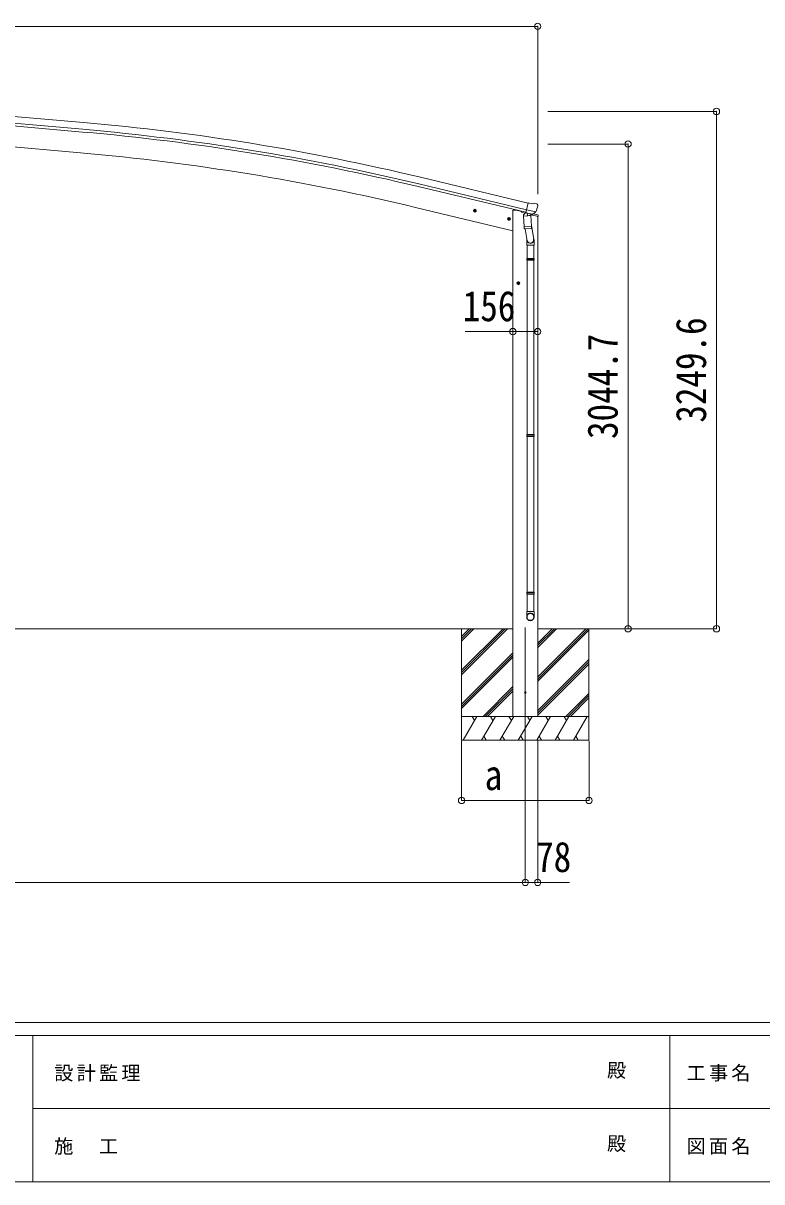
# Model space of a CAD drawing. Units: millimetres at full size, sheet at 1:40. Extents: x -11181 to 11305, y -7804 to 7716.
# Drawn here: x -4596 to 41, y -7804 to -526 of the extents above; entities that cross this region are included whole.
import ezdxf
from ezdxf.enums import TextEntityAlignment as Align

# ---------------------------------------------------------------- set-up
doc = ezdxf.new("R2010")
doc.units = ezdxf.units.MM
doc.header["$LTSCALE"] = 40
doc.header["$PDMODE"] = 32
doc.header["$PDSIZE"] = 40
for name, color, linetype, lineweight in [('0-0_0', 7, 'Continuous', 9), ('0-1_本体', 4, 'Continuous', 9), ('0-2_部品', 7, 'Continuous', 9), ('0-8_PARTS2', 2, 'Continuous', 9), ('0-A_寸法', 6, 'Continuous', 9), ('F-0_240', 7, 'Continuous', 9)]:
    doc.layers.add(name, color=color, linetype=linetype, lineweight=lineweight)
doc.styles.add('ＭＳ ゴシック', font='')
doc.styles.get('ＭＳ ゴシック').set_extended_font_data('MS Gothic')

msp = doc.modelspace()

# ---------------------------------------------------------------- linework, layer by layer
at = {"layer": '0-0_0'}
for p, q in [((-8391.46, -4330.18), (-1522.49, -4330.18)), ((-1844.04, -4392.92), (-1781.3, -4330.18)), ((-1844.04, -4407.07), (-1767.16, -4330.18)), ((-1844.04, -4619.2), (-1555.03, -4330.18)), ((-1844.04, -4605.05), (-1569.17, -4330.18)), ((-1844.04, -4590.91), (-1583.31, -4330.18)), ((-1844.04, -4330.18), (-1844.04, -5030.18)), ((-1844.04, -4378.78), (-1795.46, -4330.2)), ((-1795.45, -4330.19), (-1795.44, -4330.18)), ((-1366.29, -4421.53), (-1274.94, -4330.18)), ((-1366.29, -4435.67), (-1260.8, -4330.18)), ((-1366.29, -4449.82), (-1246.66, -4330.18)), ((-1366.29, -4647.8), (-1048.68, -4330.19)), ((-1366.29, -4633.66), (-1062.82, -4330.19)), ((-1366.29, -4661.95), (-1044.04, -4339.7)), ((-1365.79, -4330.18), (-930.61, -4330.18)), ((-1044.04, -4330.18), (-1044.04, -5030.18)), ((-1844.04, -4803.04), (-1521.79, -4480.8)), ((-1844.04, -4817.19), (-1521.79, -4494.94)), ((-1844.04, -4831.33), (-1521.79, -4509.08)), ((-1366.29, -4845.79), (-1044.04, -4523.55)), ((-1366.29, -4859.94), (-1044.04, -4537.69)), ((-1366.29, -4874.08), (-1044.04, -4551.83)), ((-1709.05, -4880.18), (-1521.79, -4692.93)), ((-1694.91, -4880.18), (-1521.79, -4707.07)), ((-1680.76, -4880.18), (-1521.79, -4721.21)), ((-1188.55, -4880.18), (-1044.04, -4735.68)), ((-1174.41, -4880.18), (-1044.04, -4749.82)), ((-1160.26, -4880.18), (-1044.04, -4763.96)), ((-1044.04, -4880.18), (-1844.04, -4880.18)), ((-1833.75, -5030.18), (-1747.15, -4880.18)), ((-1762.15, -4906.17), (-1777.15, -4880.18)), ((-1718.28, -5030.18), (-1631.68, -4880.18)), ((-1646.68, -4906.17), (-1661.68, -4880.19)), ((-1602.81, -5030.18), (-1516.21, -4880.19)), ((-1531.21, -4906.17), (-1546.21, -4880.18)), ((-1487.34, -5030.18), (-1400.74, -4880.19)), ((-1415.74, -4906.17), (-1430.74, -4880.18)), ((-1371.87, -5030.18), (-1285.27, -4880.19)), ((-1300.27, -4906.17), (-1315.27, -4880.18)), ((-1256.4, -5030.18), (-1169.8, -4880.19)), ((-1199.8, -4880.19), (-1184.8, -4906.17)), ((-1140.93, -5030.18), (-1054.33, -4880.18)), ((-1703.28, -5004.21), (-1688.28, -5030.18)), ((-1587.81, -5004.2), (-1572.81, -5030.18)), ((-1472.34, -5004.2), (-1457.34, -5030.18)), ((-1356.87, -5004.21), (-1341.87, -5030.18)), ((-1241.4, -5004.21), (-1226.4, -5030.18)), ((-1125.93, -5004.21), (-1110.93, -5030.18)), ((-1844.04, -5030.18), (-1044.04, -5030.18))]:
    msp.add_line(p, q, dxfattribs=at)
at = {"layer": '0-1_本体'}
for p, q in [((-4909.82, -1089.8), (-4218.41, -1150.04)), ((-4915.05, -1149.57), (-4223.61, -1209.81)), ((-4913.59, -1132.81), (-4222.15, -1193.05)), ((-4237, -1340.74), (-4886.62, -1283.9)), ((-1425.81, -1655.96), (-2101.5, -1494)), ((-1439.82, -1714.3), (-2115.48, -1552.35)), ((-1435.89, -1697.93), (-2111.56, -1535.98)), ((-1521.29, -1830.18), (-2132.1, -1683.54)), ((-1521.62, -1700.18), (-1521.62, -4880.18)), ((-1365.62, -1739.15), (-1365.62, -4880.18))]:
    msp.add_line(p, q, dxfattribs=at)
msp.add_lwpolyline([(-1521.62, -1700.18), (-1501.62, -1700.18), (-1467.78, -1708.31)], dxfattribs=at)
for centre, radius, start, end in [((-5474.25, -15565.26), 14469.82, 76.52099, 85.02099), ((-5474.25, -15565.26), 14409.82, 76.52099, 85.02099), ((-5474.25, -15565.26), 14426.65, 76.52099, 85.02099), ((-5491.67, -15678.36), 14392.42, 76.50111, 84.99887)]:
    msp.add_arc(centre, radius, start, end, dxfattribs=at)
at = {"layer": '0-2_部品'}
for p, q in [((-1399.41, -1660.24), (-1425.34, -1654.02)), ((-1399.41, -1660.24), (-1386.15, -1657.54)), ((-1371.67, -1660.73), (-1384.85, -1657.57)), ((-1368.57, -1662.98), (-1364.72, -1669.28)), ((-1364.36, -1671.56), (-1364.63, -1672.71)), ((-1750.09, -1706.25), (-1769.54, -1701.58)), ((-1767.11, -1702.16), (-1761.95, -1696.72)), ((-1764.98, -1709.36), (-1767.11, -1702.16)), ((-1762.15, -1713.64), (-1757.48, -1694.19)), ((-1761.95, -1696.72), (-1754.65, -1698.47)), ((-1754.65, -1698.47), (-1752.52, -1705.67)), ((-1548.32, -1765.39), (-1543.65, -1745.94)), ((-1467.78, -1707.53), (-1467.78, -1710.85)), ((-1445.06, -1720.24), (-1463.95, -1715.71)), ((-1455.48, -1737.42), (-1409.8, -1734.22)), ((-1450.81, -1804.25), (-1455.48, -1737.42)), ((-1441.07, -1715.65), (-1454.38, -1730.97)), ((-1454.38, -1730.97), (-1453.94, -1737.31)), ((-1440.12, -1715.58), (-1441.07, -1715.65)), ((-1437.04, -1718.05), (-1438.57, -1717.69)), ((-1400.34, -1726.87), (-1437.04, -1718.05)), ((-1378.41, -1711.86), (-1435.92, -1698.06)), ((-1431.09, -1719.88), (-1430.07, -1734.49)), ((-1402.88, -1728.88), (-1428.69, -1735.31)), ((-1411.57, -1731.04), (-1411.34, -1734.33)), ((-1409.8, -1734.22), (-1405.12, -1801.06)), ((-1363.23, -1739.89), (-1405.93, -1729.64)), ((-1397.97, -1727.34), (-1405.49, -1725.53)), ((-1402.17, -1727.09), (-1402.12, -1727.84)), ((-1398.81, -1727.23), (-1400.34, -1726.87)), ((-1395.26, -1726.77), (-1378.88, -1712.28)), ((-1391.73, -1723.79), (-1365.53, -1730.08)), ((-1363.23, -1733), (-1363.23, -1739.89)), ((-1536.27, -1758), (-1555.71, -1753.33)), ((-1553.29, -1753.91), (-1548.12, -1748.46)), ((-1551.16, -1761.11), (-1553.29, -1753.91)), ((-1548.12, -1748.46), (-1540.82, -1750.22)), ((-1540.82, -1750.22), (-1538.69, -1757.41)), ((-1450.81, -1804.25), (-1405.12, -1801.06)), ((-1450.8, -1804.25), (-1449.91, -1816.95)), ((-1406.11, -1815.66), (-1447.8, -1818.58)), ((-1444.29, -1818.33), (-1431.64, -1893.27)), ((-1405.46, -1796.18), (-1390.94, -1883.94)), ((-1404.26, -1813.53), (-1405.14, -1801.06)), ((-1404.66, -1814.88), (-1404.66, -1814.88)), ((-1434.79, -1886.45), (-1434.79, -1921.1)), ((-1388.79, -1921.1), (-1388.79, -1886.75)), ((-1434.79, -1921.1), (-1388.79, -1921.1)), ((-1432.79, -1921.1), (-1432.79, -2003.62)), ((-1390.79, -1921.1), (-1390.79, -2003.62)), ((-1434.79, -2005.62), (-1433.79, -2003.62)), ((-1434.79, -2005.62), (-1388.79, -2005.62)), ((-1434.79, -2005.62), (-1434.79, -2013.62)), ((-1434.79, -2013.62), (-1388.79, -2013.62)), ((-1434.79, -2013.62), (-1433.79, -2015.62)), ((-1433.79, -2003.62), (-1389.79, -2003.62)), ((-1433.79, -2015.62), (-1389.79, -2015.62)), ((-1432.79, -2015.62), (-1432.79, -3109.81)), ((-1390.79, -2015.62), (-1390.79, -3109.81)), ((-1388.79, -2005.62), (-1389.79, -2003.62)), ((-1497.29, -2159.69), (-1477.29, -2159.69)), ((-1493.79, -2155.93), (-1487.29, -2152.18)), ((-1487.29, -2169.69), (-1487.29, -2149.69)), ((-1487.29, -2152.18), (-1480.79, -2155.93)), ((-1480.79, -2163.44), (-1487.29, -2167.19)), ((-1480.79, -2155.93), (-1480.79, -2163.44)), ((-1434.79, -3111.81), (-1433.79, -3109.81)), ((-1434.79, -3111.81), (-1434.79, -3119.81)), ((-1434.79, -3111.81), (-1388.79, -3111.81)), ((-1434.79, -3119.81), (-1433.79, -3121.81)), ((-1434.79, -3119.81), (-1388.79, -3119.81)), ((-1433.79, -3109.81), (-1389.79, -3109.81)), ((-1433.79, -3121.81), (-1389.79, -3121.81)), ((-1432.79, -3121.81), (-1432.79, -4099.74)), ((-1390.79, -3121.81), (-1390.79, -4099.74)), ((-1388.79, -3111.81), (-1389.79, -3109.81)), ((-1388.79, -3119.81), (-1389.79, -3121.81)), ((-1388.79, -3111.81), (-1388.79, -3119.81)), ((-1434.79, -4101.74), (-1433.79, -4099.74)), ((-1434.79, -4101.74), (-1434.79, -4109.74)), ((-1434.79, -4101.74), (-1388.79, -4101.74)), ((-1434.79, -4109.74), (-1433.79, -4111.74)), ((-1434.79, -4109.74), (-1388.79, -4109.74)), ((-1433.79, -4099.74), (-1389.79, -4099.74)), ((-1433.79, -4111.74), (-1389.79, -4111.74)), ((-1432.79, -4111.74), (-1432.79, -4221.74)), ((-1390.79, -4111.74), (-1390.79, -4221.74)), ((-1388.79, -4101.74), (-1389.79, -4099.74)), ((-1388.79, -4109.74), (-1389.79, -4111.74)), ((-1388.79, -4101.74), (-1388.79, -4109.74)), ((-1434.79, -4221.74), (-1388.79, -4221.74)), ((-1434.79, -4255.88), (-1434.79, -4221.74)), ((-1388.79, -4255.88), (-1388.79, -4221.74))]:
    msp.add_line(p, q, dxfattribs=at)
for points in [[(-1430.77, -1719.47), (-1440.5, -1717.13), (-1425.34, -1654.02)], [(-1752.52, -1705.67), (-1757.69, -1711.11), (-1764.98, -1709.36)], [(-1430.77, -1719.47), (-1430.54, -1719.62), (-1405.77, -1725.56), (-1405.49, -1725.53)], [(-1378.14, -1711.29), (-1378.72, -1712.13), (-1378.88, -1712.28)], [(-1538.69, -1757.41), (-1543.86, -1762.86), (-1551.16, -1761.11)], [(-1388.79, -2005.62), (-1388.79, -2013.62), (-1389.79, -2015.62)], [(-1487.29, -2167.19), (-1493.79, -2163.44), (-1493.79, -2155.93)]]:
    msp.add_lwpolyline(points, dxfattribs=at)
for centre, radius in [((-1759.82, -1703.91), 8.5), ((-1759.82, -1703.91), 7.7), ((-1759.82, -1703.91), 6.5), ((-1545.99, -1755.66), 8.5), ((-1545.99, -1755.66), 7.7), ((-1545.99, -1755.66), 6.5), ((-1487.29, -2159.69), 8.5), ((-1487.29, -2159.69), 7.7), ((-1487.29, -2159.69), 6.5)]:
    msp.add_circle(centre, radius, dxfattribs=at)
at = {"layer": '0-2_部品', "color": 4}
msp.add_circle((-1443.54, -4730.18), 4.5, dxfattribs=at)
at = {"layer": '0-2_部品'}
for centre, radius, start, end in [((-1385.55, -1660.48), 3, 76.5, 101.5), ((-1561.44, -1625.46), 202.4, 334.90875, 346.5), ((-1372.84, -1665.59), 5, 31.5, 76.5), ((-1462.78, -1710.85), 5, 180, 256.5), ((-1438.45, -1717.2), 0.5, 221.23754, 256.5), ((-1431.69, -1719.96), 0.604, 7.79405, 79.40158), ((-1429.05, -1734.34), 1.03, 188.03431, 289.96103), ((-1403.12, -1727.9), 1, 284, 4), ((-1401.68, -1727.06), 0.5, 76.5, 184), ((-1398.69, -1726.75), 0.5, 256.5, 291.76246), ((-1366.23, -1733), 3, 0, 76.5), ((-1447.94, -1816.58), 2, 190.53157, 274), ((-1406.25, -1813.67), 2, 274, 322.59038), ((-1406.2, -1813.7), 1.95, 322.52234, 4.95983)]:
    msp.add_arc(centre, radius, start, end, dxfattribs=at)
for centre, major_axis, ratio, start_param, end_param in [((-1367.28, -1670.84), (1.57, -2.57), 0.99628, 0.7835347, 1.5707963), ((-1397.27, -1724.42), (0.73, -2.92), 0.997631, 5.8041905, 5.8929484), ((-1397.31, -1724.29), (-2.63, 3.16), 0.650902, 2.1145521, 2.1873627), ((-1397.25, -1724.52), (0.73, -2.92), 0.997631, 5.965759, 6.7621801), ((-1411.79, -1886.45), (-23, 0), 0.996195, 6.0000678, 10.0103449), ((-1411.79, -1886.45), (-21, 0), 0.996195, 0.3319459, 3.3482706), ((-1411.79, -4254.14), (23, 0), 0.996195, 6.2831853, 9.424778), ((-1411.79, -4255.88), (23, 0), 0.996195, 6.2831853, 9.424778), ((-1411.79, -4255.88), (0, -23.43), 0.981806, 4.712389, 7.8539816)]:
    msp.add_ellipse(centre, major_axis=major_axis, ratio=ratio, start_param=start_param, end_param=end_param, dxfattribs=at)
msp.add_ellipse((-1411.79, -4255.88), major_axis=(-21, 0), ratio=0.996195, dxfattribs=at)
at = {"layer": '0-8_PARTS2'}
msp.add_line((-1443.54, -4320.98), (-1443.54, -5171.22), dxfattribs=at)
at = {"layer": '0-A_寸法'}
for p, q in [((-1365.62, -546.29), (-8547.62, -546.29)), ((-1365.62, -546.29), (-1365.62, -1601.11)), ((-243.33, -1080.6), (-1302.78, -1080.6)), ((-243.33, -4330.18), (-243.33, -1080.6)), ((-798.35, -1285.5), (-1302.78, -1285.5)), ((-798.35, -4330.18), (-798.35, -1285.5)), ((-1521.62, -2463.41), (-1821.62, -2463.41)), ((-1521.62, -2463.41), (-1365.62, -2463.41)), ((-798.35, -4330.18), (-1302.78, -4330.18)), ((-243.33, -4330.18), (-798.35, -4330.18)), ((-1443.62, -5923.06), (-1443.62, -5033.67)), ((-1365.62, -5923.06), (-1365.62, -5033.67)), ((-1043.62, -5408.08), (-1043.62, -5033.67)), ((-8469.62, -5923.06), (-1443.62, -5923.06)), ((-1443.62, -5923.06), (-1365.62, -5923.06)), ((-1365.62, -5923.06), (-1165.62, -5923.06))]:
    msp.add_line(p, q, dxfattribs=at)
msp.add_lwpolyline([(-1043.62, -5408.08), (-1843.62, -5408.08), (-1843.62, -5033.67)], dxfattribs=at)
for p in [(-1365.62, -546.29), (-243.33, -1080.6), (-798.35, -1285.5), (-1521.62, -2463.41), (-1365.62, -2463.41), (-798.35, -4330.18), (-243.33, -4330.18), (-1843.62, -5408.08), (-1043.62, -5408.08), (-1443.62, -5923.06), (-1365.62, -5923.06)]:
    msp.add_point(p, dxfattribs=at)
at = {"layer": 'F-0_240', "color": 5}
for p, q in [((-11180.61, -6803.54), (10739.39, -6803.54)), ((-11180.61, -6883.54), (7183.72, -6883.54)), ((-4536.28, -6883.54), (-4536.28, -7803.54)), ((-536.28, -6883.54), (-536.28, -7803.54)), ((-4536.28, -7343.54), (3663.72, -7343.54)), ((-11180.61, -7803.54), (10739.39, -7803.54))]:
    msp.add_line(p, q, dxfattribs=at)

# ---------------------------------------------------------------- texts
at = {"layer": '0-A_寸法', "color": 7, "style": 'ＭＳ ゴシック', "width": 0.85}
for s, p in [('156', (-1836.62, -2455.41)), ('a', (-1698.62, -5400.08)), ('78', (-1375.62, -5915.06))]:
    msp.add_text(s, height=190.6, dxfattribs=at).set_placement(p, align=Align.BOTTOM_LEFT)
for s, p in [('3249.6', (-251.33, -3035.39)), ('3044.7', (-806.35, -3137.84))]:
    msp.add_text(s, height=190.6, rotation=90, dxfattribs=at).set_placement(p, align=Align.BOTTOM_LEFT)
at = {"layer": 'F-0_240', "style": 'ＭＳ ゴシック'}
for p in [(-930.57, -7173.54), (-930.57, -7633.54)]:
    msp.add_text('殿', height=87.98, dxfattribs=at).set_placement(p, align=Align.BOTTOM_LEFT)
at = {"layer": 'F-0_240', "char_height": 87.98, "attachment_point": 7, "style": 'ＭＳ ゴシック'}
for s, insert in [('\\T1.17;設計監理', (-4401.18, -7173.54)), ('\\T1.17;工事名', (-430.81, -7173.54)), ('\\T1.17;施\u3000工', (-4401.18, -7633.54)), ('\\T1.17;図面名', (-430.81, -7633.54))]:
    msp.add_mtext(s, dxfattribs=dict(at, insert=insert))

doc.saveas('drawing.dxf')
